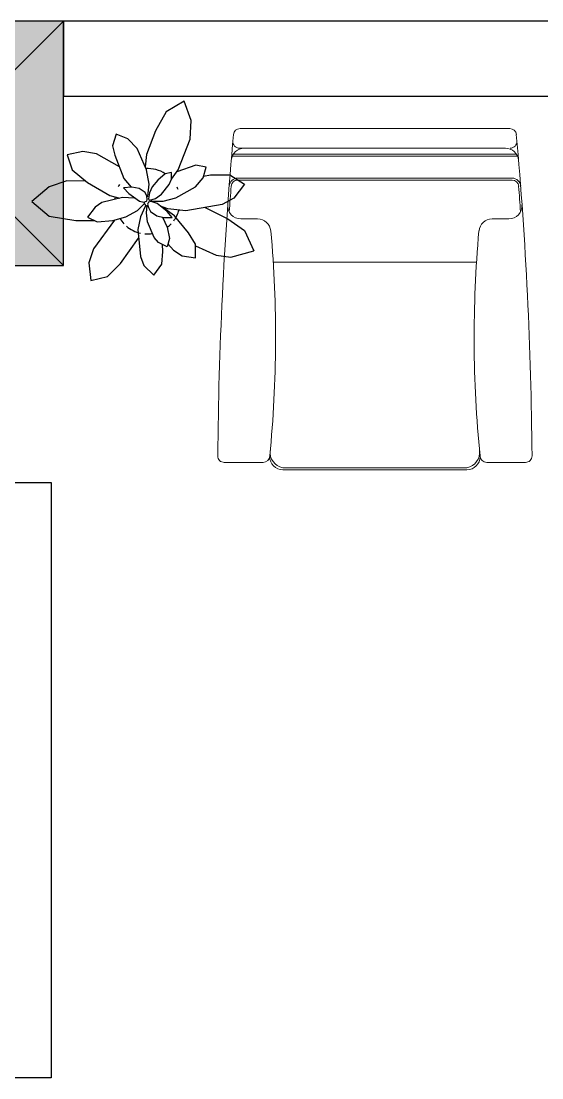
# Model space of a CAD drawing. Header units: inches. Extents: x 327481 to 195042051, y -335014 to 44773228.
# Drawn here: x 372067.4 to 372130.3, y -311062.2 to -310934.4 of the extents above; entities that cross this region are included whole.
import ezdxf

# ---------------------------------------------------------------- set-up
doc = ezdxf.new("R2010")
doc.units = ezdxf.units.IN
doc.header["$MEASUREMENT"] = 0
doc.layers.add('CAY', color=94, linetype='Continuous')
doc.layers.add('center', color=146, linetype='Continuous')
for name, color, linetype, lineweight in [('column 1', 146, 'Continuous', 30), ('furniture', 251, 'Continuous', 13), ('WALL', 12, 'Continuous', 30)]:
    doc.layers.add(name, color=color, linetype=linetype, lineweight=lineweight)

# ---------------------------------------------------------------- blocks, each defined once
blk = doc.blocks.new('COLUMN1')
at = {"layer": 'column 1'}
h = blk.add_hatch(color=256, dxfattribs=at)
h.paths.add_polyline_path([(1, 1), (0, 1), (0.5, 0.5)])
h.paths.add_polyline_path([(1, 1), (0.5, 0.5), (1, 0)])
h.paths.add_polyline_path([(0.5, 0.5), (0, 0), (1, 0)])
h.paths.add_polyline_path([(0.5, 0.5), (0, 1), (0, 0)])
at = {"layer": 'column 1', "lineweight": 0, "ltscale": 0.3}
for p, q in [((0, 1), (1, 0)), ((0, 0), (1, 1))]:
    blk.add_line(p, q, dxfattribs=at)
at = {"layer": 'column 1', "ltscale": 0.3}
for p, q in [((1, 1), (0, 1)), ((0, 1), (0, 0)), ((1, 0), (1, 1)), ((0, 0), (1, 0))]:
    blk.add_line(p, q, dxfattribs=at)
blk = doc.blocks.new('A$C03532BEE')
for p, q in [((0, 0), (0, 1000)), ((0, 1000), (2400, 1000)), ((2400, 1000), (2400, 0)), ((2400, 0), (0, 0))]:
    blk.add_line(p, q)
blk = doc.blocks.new('drgfdh')
at = {"color": 0, "ltscale": 60}
for p, q in [((374368.66, -325481.12), (374401.23, -325481.12)), ((374402.25, -325484.46), (374367.71, -325484.46)), ((374402.04, -325484.22), (374367.84, -325484.22)), ((374400.7, -325483.48), (374368.59, -325483.48)), ((374368.38, -325487.12), (374401.51, -325487.12)), ((374368.38, -325487.36), (374401.51, -325487.36)), ((374368.76, -325492.04), (374370.78, -325492.04)), ((374401.12, -325492.04), (374399.1, -325492.04)), ((374372.66, -325497.29), (374397.22, -325497.29)), ((374366.76, -325521.49), (374371.44, -325521.49)), ((374403.12, -325521.49), (374398.44, -325521.49)), ((374373.83, -325522.13), (374396.05, -325522.13)), ((374373.83, -325522.37), (374396.05, -325522.37))]:
    blk.add_line(p, q, dxfattribs=at)
for centre, radius, start, end in [((374839.93, -325524.34), 473.97, 174.8556, 179.5579), ((374368.66, -325481.92), 0.797, 90, 174.8556), ((374401.23, -325481.92), 0.797, 5.1444, 90), ((373929.96, -325524.34), 473.97, 0.4421, 5.1444), ((374368.59, -325482.69), 0.797, 174.9493, 270), ((374401.29, -325482.69), 0.797, 270, 5.0507), ((374369.18, -325485.08), 1.59, 90, 175.232), ((374400.7, -325485.08), 1.59, 4.768, 90), ((374368.38, -325488.15), 1.04, 90, 175.6114), ((374401.51, -325488.15), 1.04, 4.3886, 90), ((374839.93, -325524.34), 473.73, 175.6114, 175.9872), ((374368.38, -325488.15), 0.797, 90, 175.6114), ((374401.51, -325488.15), 0.797, 4.3886, 90), ((373929.96, -325524.34), 473.73, 4.0128, 4.3886), ((374368.76, -325490.45), 1.59, 175.8854, 270), ((374401.12, -325490.45), 1.59, 270, 4.1146), ((374370.78, -325493.64), 1.59, 5.069, 90), ((374399.1, -325493.64), 1.59, 90, 174.931), ((374227.28, -325506.37), 145.67, 354.3567, 5.069), ((374542.6, -325506.37), 145.67, 174.931, 185.6433), ((374374.16, -325520.29), 1.87, 172.1687, 259.9743), ((374395.72, -325520.29), 1.87, 280.0257, 7.8313), ((374366.76, -325520.69), 0.797, 179.5579, 270), ((374371.44, -325520.69), 0.797, 270, 0), ((374373.83, -325520.78), 1.59, 180, 270), ((374396.05, -325520.78), 1.59, 270, 0), ((374398.44, -325520.69), 0.797, 180, 270), ((374403.12, -325520.69), 0.797, 270, 0.4421)]:
    blk.add_arc(centre, radius, start, end, dxfattribs=at)
blk = doc.blocks.new('Archi.Space.tree4542')
at = {"layer": 'CAY'}
for p, q in [((179.939, 63.706), (179.506, 63.455)), ((180.1, 63.243), (179.939, 63.706)), ((179.506, 63.455), (179.245, 62.994)), ((180.08, 62.798), (180.1, 63.243)), ((178.297, 62.914), (178.215, 62.638)), ((178.578, 62.806), (178.297, 62.914)), ((179.245, 62.994), (179.028, 62.427)), ((178.215, 62.638), (178.271, 62.407)), ((178.802, 62.571), (178.578, 62.806)), ((179.032, 62.056), (178.802, 62.571)), ((179.792, 62.059), (180.08, 62.798)), ((177.496, 62.502), (177.126, 62.415)), ((177.126, 62.415), (177.242, 62.056)), ((177.825, 62.44), (177.496, 62.502)), ((178.378, 62.126), (177.825, 62.44)), ((178.271, 62.407), (178.482, 61.852)), ((179.028, 62.427), (179, 62.127)), ((177.242, 62.056), (177.609, 61.753)), ((179.094, 61.714), (179.032, 62.056)), ((179.631, 61.831), (179.792, 62.059)), ((180.212, 62.171), (179.759, 62.012)), ((180.466, 62.118), (180.212, 62.171)), ((180.391, 61.861), (180.466, 62.118)), ((178.482, 61.852), (178.658, 61.638)), ((179.301, 61.81), (179.167, 61.649)), ((179.477, 61.962), (179.301, 61.81)), ((179.631, 61.993), (179.477, 61.962)), ((179.578, 61.702), (179.631, 61.83)), ((179.631, 61.83), (179.631, 61.993)), ((180.208, 61.646), (180.391, 61.861)), ((180.404, 61.903), (180.567, 61.935)), ((180.567, 61.935), (181.035, 61.935)), ((181.035, 61.935), (181.388, 61.714)), ((176.691, 61.651), (176.276, 61.295)), ((177.115, 61.789), (176.691, 61.651)), ((177.571, 61.784), (177.115, 61.789)), ((177.609, 61.753), (178.152, 61.441)), ((178.674, 61.639), (178.479, 61.628)), ((178.479, 61.628), (178.609, 61.488)), ((178.85, 61.609), (178.674, 61.639)), ((178.995, 61.508), (178.85, 61.609)), ((179.065, 61.426), (179.094, 61.714)), ((179.167, 61.649), (179.103, 61.503)), ((179.39, 61.471), (179.578, 61.702)), ((179.735, 61.38), (180.208, 61.646)), ((181.388, 61.714), (181.133, 61.379)), ((176.276, 61.295), (176.694, 60.946)), ((178.451, 61.388), (177.96, 61.269)), ((178.152, 61.441), (178.389, 61.373)), ((178.738, 61.378), (178.451, 61.388)), ((178.609, 61.488), (178.858, 61.301)), ((178.763, 61.372), (178.738, 61.378)), ((178.858, 61.301), (178.969, 61.282)), ((178.969, 61.282), (179.026, 61.302)), ((179.036, 61.426), (178.995, 61.508)), ((179.026, 61.302), (179.036, 61.311)), ((179.046, 61.34), (179.036, 61.426)), ((179.036, 61.311), (179.046, 61.34)), ((179.038, 61.405), (179.065, 61.426)), ((179.103, 61.503), (179.074, 61.359)), ((179.074, 61.359), (179.084, 61.34)), ((179.142, 61.292), (179.074, 61.282)), ((179.084, 61.34), (179.113, 61.33)), ((179.113, 61.33), (179.247, 61.369)), ((179.128, 61.335), (179.161, 61.302)), ((179.29, 61.243), (179.142, 61.292)), ((179.161, 61.302), (179.43, 61.302)), ((179.247, 61.369), (179.39, 61.471)), ((179.43, 61.302), (179.735, 61.38)), ((181.133, 61.379), (180.846, 61.219)), ((177.795, 61.162), (177.615, 60.918)), ((177.96, 61.269), (177.795, 61.162)), ((178.536, 60.926), (178.815, 61.081)), ((178.815, 61.081), (178.978, 61.244)), ((178.998, 61.177), (178.882, 60.927)), ((179.007, 61.225), (178.965, 61.231)), ((178.978, 61.244), (178.978, 61.282)), ((179.065, 61.206), (178.998, 61.177)), ((179.015, 61.184), (179.007, 61.225)), ((179.026, 61.023), (179.044, 61.197)), ((179.074, 61.282), (179.055, 61.234)), ((179.055, 61.234), (179.074, 61.148)), ((179.074, 61.148), (179.125, 61.057)), ((179.125, 61.057), (179.275, 60.948)), ((179.525, 61.055), (179.29, 61.243)), ((179.545, 61.119), (179.364, 61.183)), ((179.42, 61.148), (179.398, 61.156)), ((179.7, 60.952), (179.42, 61.148)), ((179.65, 60.908), (179.525, 61.055)), ((179.976, 61.074), (179.545, 61.119)), ((180.846, 61.219), (179.976, 61.074)), ((180.441, 61.152), (180.985, 60.878)), ((176.694, 60.946), (177.332, 60.834)), ((177.332, 60.834), (177.769, 60.841)), ((177.615, 60.918), (177.847, 60.802)), ((178.26, 60.845), (177.758, 60.155)), ((177.847, 60.802), (178.22, 60.834)), ((178.22, 60.834), (178.536, 60.926)), ((178.882, 60.927), (178.818, 60.623)), ((179.056, 60.803), (179.026, 61.023)), ((179.214, 60.432), (179.056, 60.803)), ((179.275, 60.948), (179.449, 60.908)), ((179.411, 60.917), (179.523, 60.68)), ((179.449, 60.908), (179.65, 60.908)), ((180.041, 60.543), (179.7, 60.952)), ((180.985, 60.878), (181.385, 60.595)), ((178.818, 60.623), (178.883, 59.97)), ((179.523, 60.68), (179.581, 60.408)), ((180.207, 60.271), (180.041, 60.543)), ((181.385, 60.595), (181.606, 60.108)), ((178.408, 59.8), (178.839, 60.411)), ((179.319, 60.311), (179.214, 60.432)), ((179.526, 60.207), (179.319, 60.311)), ((179.581, 60.408), (179.526, 60.207)), ((179.545, 60.276), (179.675, 60.121)), ((177.758, 60.155), (177.645, 59.816)), ((179.401, 59.785), (179.423, 60.092)), ((179.423, 60.092), (179.412, 60.264)), ((179.675, 60.121), (179.886, 59.986)), ((180.207, 59.938), (180.207, 60.271)), ((180.207, 60.23), (180.702, 60.004)), ((181.061, 59.954), (181.606, 60.108)), ((177.645, 59.816), (177.692, 59.391)), ((178.095, 59.487), (178.408, 59.8)), ((178.883, 59.97), (178.968, 59.755)), ((179.209, 59.526), (179.401, 59.785)), ((179.886, 59.986), (180.207, 59.938)), ((180.702, 60.004), (181.061, 59.954)), ((178.968, 59.755), (179.209, 59.526)), ((177.692, 59.391), (178.095, 59.487))]:
    blk.add_line(p, q, dxfattribs=at)
for start, end in [(57.1582, 93.2041), (149.2581, 153.7532), (21.2653, 25.7604), (172.4345, 176.9296), (323.0282, 344.4965), (212.1423, 223.5771), (229.8179, 257.6637), (306.6551, 316.418), (265.2848, 278.7499)]:
    blk.add_arc((179.055, 61.302), 0.787, start, end, dxfattribs=at)

msp = doc.modelspace()

# ---------------------------------------------------------------- linework, layer by layer
at = {"layer": 'WALL'}
for p, q in [((372162.532, -310934.424), (372072.532, -310934.424)), ((372072.532, -310934.424), (372072.532, -310943.522)), ((372162.532, -310943.522), (372072.532, -310943.522))]:
    msp.add_line(p, q, dxfattribs=at)

# ---------------------------------------------------------------- block references
at = {"xscale": 5.023726289614429, "yscale": 5.023726289614429, "zscale": 5.023726289614429}
msp.add_blockref('Archi.Space.tree4542', (371183.15, -311264.16), dxfattribs=at)
at = {"xscale": 0.03, "yscale": 0.03, "zscale": 0.03, "rotation": 90}
msp.add_blockref('A$C03532BEE', (372071.03, -311062.184), dxfattribs=at)
at = {"layer": 'center', "xscale": 29.5434782608645, "yscale": 29.5434782608645, "zscale": 39.3913043478359, "rotation": 90}
msp.add_blockref('COLUMN1', (372072.532, -310963.967), dxfattribs=at)
at = {"layer": 'furniture', "lineweight": 0}
msp.add_blockref('drgfdh', (-2274.814, 14533.707), dxfattribs=at)

doc.saveas('drawing.dxf')
